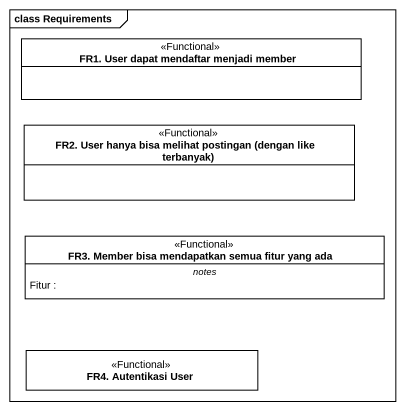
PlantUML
@startuml
mainframe class Requirements
hide circle
hide empty members
class "FR1. User dapat mendaftar menjadi member" as FR1_User_dapat_mendaftar <<Functional>>
class "FR2. User hanya bisa melihat postingan (dengan like terbanyak)" as FR2_User_hanya_bisa_melihat <<Functional>>
class "FR3. Member bisa mendapatkan semua fitur yang ada" as FR3_Member_bisa_mendapatkan <<Functional>> {
  -- notes --
  Fitur :
}
class "FR4. Autentikasi User" as FR4_Autentikasi_User <<Functional>>
@enduml
